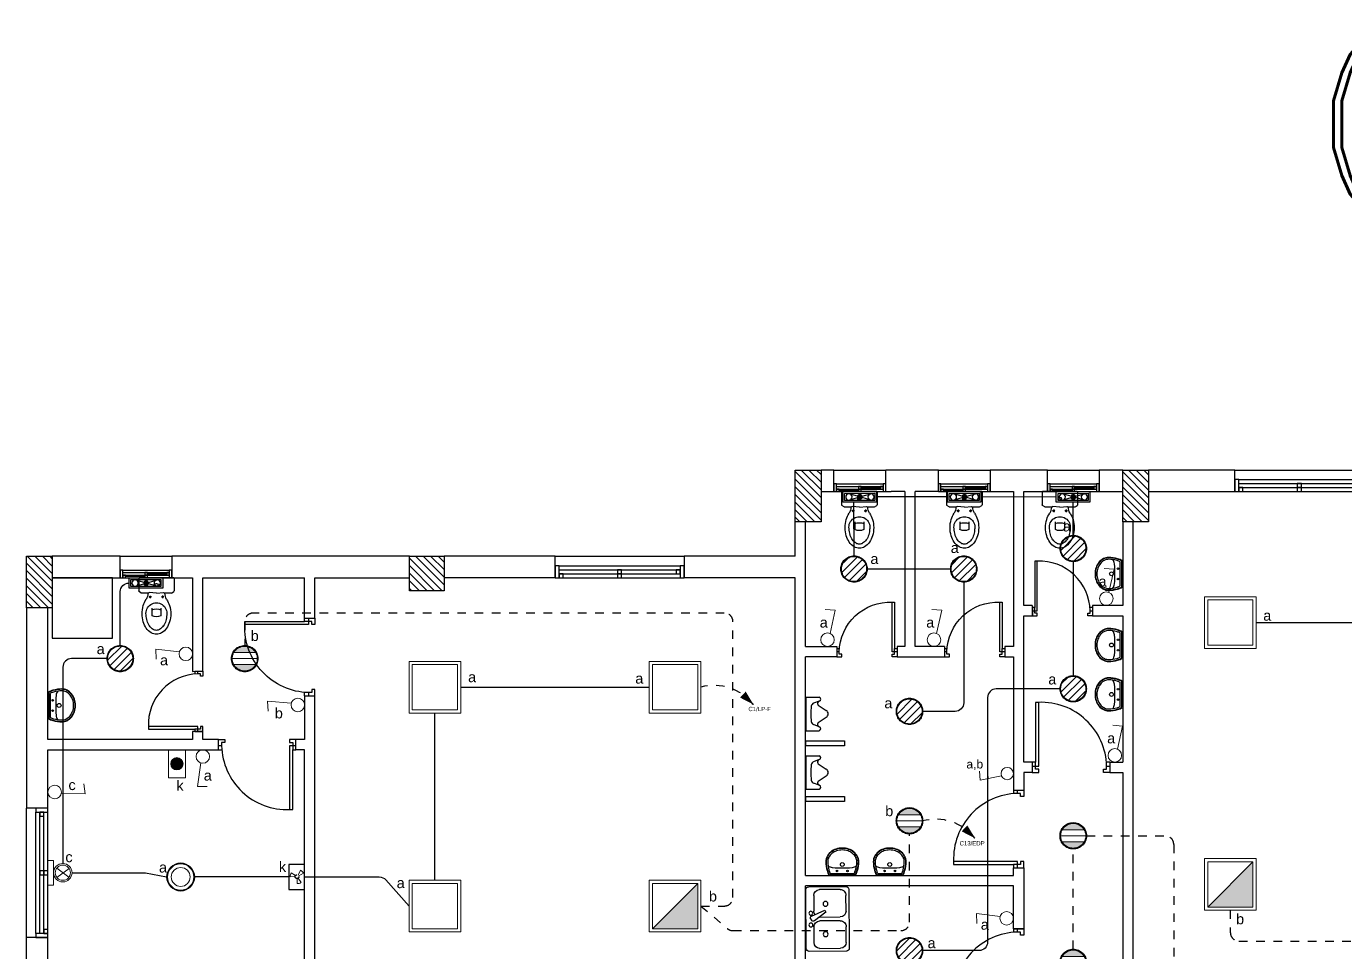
# Model space of a CAD drawing. Header units: metres. Extents: x -15180 to 61, y 475 to 24106.
# Drawn here: x 0.95 to 16.27, y 491.89 to 502.64 of the extents above; entities that cross this region are included whole.
import ezdxf

# ---------------------------------------------------------------- set-up
doc = ezdxf.new("R2010")
doc.units = ezdxf.units.M
doc.header["$MEASUREMENT"] = 0
for name, pattern in [('ACAD_ISO02W100', [15, 12, -3]), ('DASHED', [0.75, 0.5, -0.25]), ('DASHED2', [0.375, 0.25, -0.125]), ('HIDDEN', [0.375, 0.25, -0.125])]:
    doc.linetypes.add(name, pattern=pattern)
doc.layers.get('0').update_dxf_attribs({"color": 8})
for name, color, linetype, lineweight in [('.', 7, 'Continuous', 9), ('E-TEXT-I', 4, 'Continuous', 30), ('lighting linea', 3, 'DASHED2', 0), ('Lighting W', 2, 'Continuous', 30), ('luminairs', 3, 'Continuous', 9), ('switches', 4, 'Continuous', 9)]:
    doc.layers.add(name, color=color, linetype=linetype, lineweight=lineweight)
for name, color, linetype in [('A-1st-TOI$0$A-FLOR-PFIX', 140, 'Continuous'), ('A-1st-TOI$0$PL-DRAIN-EQ', 140, 'Continuous'), ('A-1st-WALL$0$A-DOOR', 151, 'Continuous'), ('A-1st-WALL$0$A-GLAZ', 121, 'Continuous'), ('A-1st-WALL$0$A-WALL', 254, 'Continuous'), ('A-1st-WALL$0$A-WALL-ELEV', 31, 'Continuous'), ('A-COL-FNL$0$A-COLS-CONC', 6, 'Continuous'), ('A-COL-FNL$0$A-HTCH', 80, 'Continuous'), ('A-HTCH', 80, 'Continuous'), ('E-LEADER', 30, 'Continuous'), ('elec AC-EQUIPMENT_(Existing)', 3, 'Continuous'), ('FAN', 100, 'DASHED'), ('Layer1', 24, 'ACAD_ISO02W100')]:
    doc.layers.add(name, color=color, linetype=linetype)
doc.styles.add('ROMANC', font='romanc.shx', dxfattribs={"height": 3})
doc.styles.get("Standard").update_dxf_attribs({"font": 'arial.ttf'})

# ---------------------------------------------------------------- blocks, each defined once
blk = doc.blocks.new('A-1st-TOI$0$105')
at = {"layer": 'A-1st-TOI$0$A-FLOR-PFIX'}
for p, q in [((-1.7, 1526.3), (39.7, 1526.3)), ((37.8, 1523.3), (0.2, 1523.3)), ((7.8, 1514.6), (3.2, 1514.2)), ((19, 1514.6), (7.8, 1514.6)), ((30.2, 1514.6), (19, 1514.6)), ((34.8, 1514.2), (30.2, 1514.6))]:
    blk.add_line(p, q, dxfattribs=at)
at = {"layer": 'A-1st-TOI$0$A-FLOR-PFIX', "color": 8}
blk.add_line((39.3, 1525.7), (-1.3, 1525.7), dxfattribs=at)
at = {"layer": 'A-1st-TOI$0$A-FLOR-PFIX'}
for centre in [(10.9, 1519.6), (27.1, 1519.6)]:
    blk.add_circle(centre, 1.21, dxfattribs=at)
at = {"layer": 'A-1st-TOI$0$A-FLOR-PFIX', "color": 8}
blk.add_circle((19, 1509.5), 3.04, dxfattribs=at)
at = {"layer": 'A-1st-TOI$0$A-FLOR-PFIX'}
for centre, radius, start, end in [((31.1, 1508.5), 37.3, 151.4654, 163.4828), ((31.1, 1508.5), 34.2, 154.4467, 163.4828), ((7, 1508.5), 34.2, 16.5172, 25.5533), ((7, 1508.5), 37.3, 16.5172, 28.5346), ((42.7, 1505), 49.4, 163.4828, 180), ((11, 1505), 17.7, 180, 206.7277), ((42.7, 1505), 46.4, 163.4828, 180), ((11, 1505), 14.7, 180, 206.7277), ((2.8, 1505.4), 8.46, 110.3115, 135.1981), ((5.8, 1497.3), 17.1, 98.7165, 110.3115), ((32.2, 1497.3), 17.1, 69.6885, 81.2835), ((35.2, 1505.4), 8.46, 44.8019, 69.6885), ((-4.7, 1505), 46.4, 0, 16.5172), ((27, 1505), 14.7, 333.2723, 360), ((-4.7, 1505), 49.4, 0, 16.5172), ((27, 1505), 17.7, 333.2723, 0), ((14.9, 1507), 22, 206.7277, 230.5599), ((14.9, 1507), 19, 206.7277, 230.5599), ((17.4, 1510), 26, 230.5599, 251.1848), ((17.4, 1510), 22.9, 230.5599, 251.1848), ((19, 1514.8), 31, 251.1848, 270), ((19, 1514.8), 28, 251.1848, 270), ((19, 1514.8), 28, 270, 288.8152), ((19, 1514.8), 31, 270, 288.8152), ((20.6, 1510), 22.9, 288.8152, 309.4401), ((20.6, 1510), 26, 288.8152, 309.4401), ((23.1, 1507), 19, 309.4401, 333.2723), ((23.1, 1507), 22, 309.4401, 333.2723)]:
    blk.add_arc(centre, radius, start, end, dxfattribs=at)
at = {"layer": 'A-1st-TOI$0$A-FLOR-PFIX', "color": 8}
for centre, radius, start, end in [((31.1, 1508.5), 36.6, 152.0283, 163.4828), ((7, 1508.5), 36.6, 16.5172, 27.9717), ((42.7, 1505), 48.8, 163.4828, 180), ((11, 1505), 17.1, 180, 206.7277), ((-4.7, 1505), 48.8, 0, 16.5172), ((27, 1505), 17.1, 333.2723, 360), ((14.9, 1507), 21.4, 206.7277, 230.5599), ((17.4, 1510), 25.4, 230.5599, 251.1848), ((19, 1514.8), 30.4, 251.1848, 270), ((19, 1514.8), 30.4, 270, 288.8152), ((20.6, 1510), 25.4, 288.8152, 309.4401), ((23.1, 1507), 21.4, 309.4401, 333.2723)]:
    blk.add_arc(centre, radius, start, end, dxfattribs=at)
blk = doc.blocks.new('A-1st-TOI$0$U2')
for p, q in [((0, -455), (0, 455)), ((0, 455), (355, 455)), ((359, 348), (206, 291)), ((330, 233), (546, 91)), ((359, -348), (206, -291)), ((330, -233), (546, -91)), ((0, -455), (355, -455))]:
    blk.add_line(p, q)
for centre, radius, start, end in [((342, 401), 55.6, 288.3137, 76.2231), ((2025, -14), 1896, 173.2642, 179.5895), ((2025, 14), 1896, 180.4105, 186.7358), ((241, 197), 100, 110.4608, 173.2642), ((380, 281), 69.5, 141.7665, 223.5583), ((382, 280), 71.8, 108.3137, 141.7665), ((504, 8), 93.1, 355.1463, 63.1776), ((504, -8), 93.1, 296.8224, 4.8537), ((241, -197), 100, 186.7358, 249.5392), ((380, -281), 69.5, 136.4417, 218.2335), ((382, -280), 71.8, 218.2335, 251.6863), ((342, -401), 55.6, 283.7769, 71.6863)]:
    blk.add_arc(centre, radius, start, end)
blk = doc.blocks.new('A-1st-TOI$0$尿斗-3')
at = {"layer": 'A-1st-TOI$0$A-FLOR-PFIX'}
blk.add_blockref('A-1st-TOI$0$U2', (0, -455), dxfattribs=at)
blk = doc.blocks.new('A-1st-TOI$0$SINK')
at = {"layer": 'A-1st-TOI$0$PL-DRAIN-EQ'}
for p, q in [((1143, 781), (0, 781)), ((-57, 724), (-57, 0)), ((0, 114), (0, 514)), ((114, 629), (419, 629)), ((513, 671), (403, 412)), ((436, 393), (605, 618)), ((568, 691), (594, 676)), ((610, 114), (610, 514)), ((724, 629), (1029, 629)), ((1143, 514), (1143, 114)), ((1200, 0), (1200, 724)), ((403, 412), (436, 393)), ((533, 513), (533, 114)), ((419, 0), (114, 0)), ((1029, 0), (724, 0)), ((0, -57), (1143, -57))]:
    blk.add_line(p, q, dxfattribs=at)
for centre, radius in [((457, 686), 38.1), ((686, 686), 38.1), ((276, 400), 47.6), ((867, 400), 47.6)]:
    blk.add_circle(centre, radius, dxfattribs=at)
for centre, radius, start, end in [((0, 724), 57.2, 90, 180), ((1143, 724), 57.2, 0, 90), ((114, 514), 114, 90, 180), ((419, 514), 114, 56.607, 90), ((549, 658), 38.1, 60, 159.4623), ((575, 643), 38.1, 320.5377, 60), ((724, 514), 114, 90, 180), ((1029, 514), 114, 0, 90), ((0, 0), 57.2, 180, 270), ((114, 114), 114, 180, 270), ((419, 114), 114, 270, 0), ((724, 114), 114, 180, 270), ((1029, 114), 114, 270, 0), ((1143, 0), 57.2, 270, 0)]:
    blk.add_arc(centre, radius, start, end, dxfattribs=at)
blk = doc.blocks.new('A-1st-TOI$0$TOILET')
at = {"layer": 'A-1st-TOI$0$A-FLOR-PFIX'}
for p, q in [((-206, 79), (-206, -69)), ((201, 83), (-201, 83)), ((206, 79), (206, -69)), ((-176, -95), (-202, -77)), ((-93, -97), (-170, -97)), ((-87, -90), (-90, -95)), ((0, -97), (-83, -88)), ((0, -97), (83, -88)), ((86, -90), (88, -95)), ((170, -97), (92, -97)), ((176, -95), (202, -77))]:
    blk.add_line(p, q, dxfattribs=at)
at = {"layer": 'A-1st-TOI$0$A-FLOR-PFIX', "color": 8}
for p, q in [((-57, -139), (-86, -139)), ((-72, -125), (-72, -154)), ((87, -139), (58, -139)), ((72, -124), (72, -154)), ((-53, -269), (-53, -354)), ((53, -269), (53, -354))]:
    blk.add_line(p, q, dxfattribs=at)
at = {"layer": 'A-1st-TOI$0$A-FLOR-PFIX', "extrusion": (0, 0, -1)}
for centre, major_axis, start_param, end_param in [((-201, 79), (3.27, -3.27), 2.356194, 3.926991), ((201, 79), (3.27, 3.27), 5.497787, 7.068583), ((-196, -69), (6.53, 6.53), 2.976444, 3.926991), ((-170, -88), (6.53, 6.53), 2.356194, 2.976444), ((-243, -96), (102, -102), -0.779719, -0.263382), ((-93, -93), (2.61, 2.61), 1.293407, 2.356194), ((-83, -92), (2.61, -2.61), 2.864203, 4.034681), ((83, -92), (2.61, -2.61), 3.819301, 5.127948), ((92, -93), (2.61, -2.61), 0.785398, 1.986355), ((243, -96), (102, 102), 3.404975, 3.921312), ((170, -88), (6.53, -6.53), 0.165149, 0.785398), ((196, -69), (6.53, -6.53), -0.785398, 0.165149), ((173, -335), (240, -240), 2.356194, 2.638034), ((88, -310), (177, 177), 4.208831, 4.530769), ((0, -329), (85.8, 85.8), 3.768292, 7.227283), ((-88, -310), (177, -177), -1.389176, -1.067238), ((-173, -335), (240, -240), -1.067238, -0.785398), ((173, -335), (240, 240), 3.645151, 3.926991), ((88, -360), (177, 177), 3.316917, 3.645151), ((173, -335), (207, -207), 2.074355, 2.310238), ((88, -360), (145, 145), 3.316917, 3.645151), ((-88, -360), (145, -145), -0.503558, -0.175324), ((-173, -335), (207, 207), 0.831354, 1.067238), ((-88, -360), (177, -177), -0.503558, -0.175324), ((-173, -335), (240, 240), 0.785398, 1.067238), ((34, -397), (131, -131), 1.320326, 1.74612), ((34, -397), (98.1, 98.1), 2.891122, 3.316917), ((0, -455), (83.6, -83.6), 0.785398, 1.320326), ((0, -455), (50.9, -50.9), 0.785398, 1.320326), ((0, -455), (50.9, 50.9), 1.821267, 2.356194), ((0, -455), (83.6, 83.6), 1.821267, 2.356194), ((-34, -397), (98.1, -98.1), -0.175324, 0.250471), ((-34, -397), (131, 131), 1.395472, 1.821267)]:
    blk.add_ellipse(centre, major_axis=major_axis, ratio=1, start_param=start_param, end_param=end_param, dxfattribs=at)
at = {"layer": 'A-1st-TOI$0$A-FLOR-PFIX', "color": 8, "extrusion": (0, 0, -1)}
for centre, major_axis, start_param, end_param in [((0, 0), (13.1, -13.1), 0.785398, 3.926991), ((0, 0), (13.1, -13.1), 3.926991, 7.068583), ((-72, -139), (5.72, 5.72), 3.926991, 7.068583), ((-72, -139), (5.72, 5.72), 0.785398, 3.926991), ((72, -139), (5.72, 5.72), 3.926991, 7.068583), ((72, -139), (5.72, 5.72), 0.785398, 3.926991), ((0, -435), (111, 111), 5.153406, 5.842169), ((-49, -354), (2.61, 2.61), 2.846054, 3.926991), ((0, -261), (76.9, -76.9), 0.295539, 1.275258), ((49, -354), (2.61, -2.61), -0.785398, 0.295539)]:
    blk.add_ellipse(centre, major_axis=major_axis, ratio=1, start_param=start_param, end_param=end_param, dxfattribs=at)
blk = doc.blocks.new('A-1st-TOI')
at = {"layer": 'A-1st-TOI$0$A-FLOR-PFIX'}
for points in [[(-164, 13166), (536, 13166), (536, 13866), (-164, 13866), (-164, 13616), (-164, 13616)], [(9036, 11974), (9036, 11914), (8586, 11914), (8586, 11974)], [(9036, 11329), (9036, 11269), (8586, 11269), (8586, 11329)]]:
    blk.add_lwpolyline(points, close=True, dxfattribs=at)
for p in [(9208, 14783), (10427, 14783), (11536, 14783), (1046, 13783)]:
    blk.add_blockref('A-1st-TOI$0$TOILET', p, dxfattribs=at)
for name, p, xscale, yscale, zscale, rotation in [('A-1st-TOI$0$105', (897, 14053), 7.444918917468441, 7.444918917468441, 7.444918917468441, 270), ('A-1st-TOI$0$105', (897, 13227), 7.444918917468441, 7.444918917468441, 7.444918917468441, 270), ('A-1st-TOI$0$105', (11154, 12243), 7.444918917468498, 7.444918917468498, 7.444918917468498, 90), ('A-1st-TOI$0$105', (897, 12654), 7.444918917468441, 7.444918917468441, 7.444918917468441, 270), ('A-1st-TOI$0$105', (9151, 21776), 7.444918917468454, 7.444918917468454, 7.444918917468454, 180.0000000000724), ('A-1st-TOI$0$105', (9702, 21776), 7.444918917468454, 7.444918917468454, 7.444918917468454, 180.0000000000724), ('A-1st-TOI$0$SINK', (9052, 10248), -0.5965163452808522, 0.5965163452808523, 0.5965163452808501, 90.38236112873619)]:
    blk.add_blockref(name, p, dxfattribs=dict(at, xscale=xscale, yscale=yscale, zscale=zscale, rotation=rotation))
at = {"layer": 'A-1st-TOI$0$A-FLOR-PFIX', "xscale": 0.4282604685074212, "yscale": 0.4282604685074212, "zscale": 0.4282604685074212}
for p in [(8589, 12481), (8589, 11801)]:
    blk.add_blockref('A-1st-TOI$0$尿斗-3', p, dxfattribs=at)
blk = doc.blocks.new('A-1st-WALL$0$DOO1')
at = {"layer": 'A-1st-WALL$0$A-DOOR'}
for q in [(-74, -74), (-34, -120)]:
    blk.add_line((-74, -120), q, dxfattribs=at)
blk.add_lwpolyline([(-37, -74), (-74, -74), (-74, 0), (0, 0), (0, -37), (-37, -37), (-37, -74, 0.418149), (752, -814)], format="xyb", dxfattribs=at)
blk.add_lwpolyline([(826, -74), (752, -74), (752, -814), (789, -814), (789, -120), (826, -120), (826, 0), (752, 0), (752, -37), (789, -37), (789, -120)], dxfattribs=at)
blk = doc.blocks.new('A-1st-WALL$0$Win 1000')
for p, q in [((-450, 150), (450, 150)), ((-450, 100), (450, 100)), ((-450, 50), (450, 50)), ((-450, 0), (450, 0)), ((-25, 25), (-400, 25)), ((25, 75), (400, 75))]:
    blk.add_line(p, q)
for points in [[(-500, 0), (-450, 0), (-450, 150), (-500, 150)], [(-450, 0), (-400, 0), (-400, 50), (-450, 50)], [(-25, 50), (25, 50), (25, 100), (-25, 100)], [(-25, 0), (25, 0), (25, 50), (-25, 50)], [(400, 50), (450, 50), (450, 100), (400, 100)], [(450, 0), (500, 0), (500, 150), (450, 150)]]:
    blk.add_lwpolyline(points, close=True)
blk = doc.blocks.new('A-1st-WALL$0$Win 1600')
for p, q in [((-750, 150), (750, 150)), ((-750, 100), (750, 100)), ((-750, 50), (750, 50)), ((-750, 0), (750, 0))]:
    blk.add_line(p, q)
for points in [[(-800, 0), (-750, 0), (-750, 150), (-800, 150)], [(-750, 0), (-700, 0), (-700, 50), (-750, 50)], [(-25, 50), (25, 50), (25, 100), (-25, 100)], [(-25, 0), (25, 0), (25, 50), (-25, 50)], [(700, 50), (750, 50), (750, 100), (700, 100)], [(750, 0), (800, 0), (800, 150), (750, 150)]]:
    blk.add_lwpolyline(points, close=True)
blk = doc.blocks.new('A-1st-WALL')
blk.add_line((2766, 12496), (2886, 12496))
at = {"layer": 'A-1st-WALL$0$A-WALL'}
for p, q in [((8913, 15116), (8763, 15116)), ((8913, 14866), (8913, 15116)), ((9514, 14866), (9514, 15116)), ((10125, 15116), (9514, 15116)), ((10125, 14866), (10125, 15116)), ((11392, 15116), (10725, 15116)), ((10727, 15116), (10727, 14866)), ((11392, 14866), (11392, 15116)), ((12266, 15116), (11992, 15116)), ((11992, 15116), (11992, 14866)), ((13566, 15116), (12566, 15116)), ((13566, 14866), (13566, 15116)), ((8763, 14866), (8913, 14866)), ((9386, 14866), (9576, 14866)), ((9736, 14866), (9576, 14866)), ((9736, 14866), (9736, 13070)), ((9856, 13070), (9856, 14866)), ((10125, 14866), (9856, 14866)), ((10492, 14866), (10686, 14866)), ((10727, 14866), (10996, 14866)), ((10996, 14866), (10996, 13070)), ((11116, 13546), (11116, 14866)), ((11116, 14866), (11392, 14866)), ((11836, 14866), (12266, 14866)), ((12566, 14866), (13566, 14866)), ((8463, 14116), (8463, 14516)), ((8583, 13070), (8583, 14516)), ((12266, 14516), (12266, 13546)), ((12386, 9066), (12386, 14516)), ((626, 14116), (-164, 14116)), ((626, 13866), (626, 14116)), ((1226, 14116), (1226, 13866)), ((3986, 14116), (1226, 14116)), ((5674, 14116), (4386, 14116)), ((5674, 13866), (5674, 14116)), ((7174, 14116), (7174, 13866)), ((8463, 14116), (7174, 14116)), ((-164, 13866), (626, 13866)), ((1226, 13866), (1466, 13866)), ((1466, 13866), (1466, 12780)), ((1586, 12781), (1586, 13866)), ((1586, 13866), (2766, 13866)), ((2766, 13396), (2766, 13866)), ((2886, 13396), (2886, 13866)), ((2886, 13866), (3986, 13866)), ((5674, 13866), (4386, 13866)), ((8463, 13866), (7174, 13866)), ((8463, 9066), (8463, 13866)), ((-464, 13516), (-464, 11191)), ((-214, 11990), (-214, 13516)), ((11216, 13546), (11116, 13546)), ((11216, 13546), (11216, 13426)), ((12266, 13546), (11916, 13546)), ((11916, 13546), (11916, 13426)), ((2766, 13396), (2886, 13396)), ((11116, 11726), (11116, 13426)), ((11116, 13426), (11216, 13426)), ((11916, 13426), (12266, 13426)), ((12266, 13426), (12266, 11726)), ((8583, 13070), (8946, 13070)), ((8946, 13070), (8946, 12950)), ((9646, 13070), (9646, 12950)), ((9736, 13070), (9646, 13070)), ((10196, 13070), (9856, 13070)), ((10196, 13070), (10196, 12950)), ((10896, 13070), (10896, 12950)), ((10996, 13070), (10896, 13070)), ((8946, 12950), (8583, 12950)), ((8583, 10410), (8583, 12950)), ((9646, 12950), (10196, 12950)), ((10896, 12950), (10996, 12950)), ((10996, 12950), (10996, 11400)), ((1466, 12780), (1586, 12781)), ((2766, 12496), (2766, 11990)), ((2886, 8916), (2886, 12496)), ((1466, 11990), (-214, 11990)), ((1586, 12080), (1466, 12080)), ((1466, 12080), (1466, 11990)), ((1586, 11990), (1586, 12080)), ((1766, 11990), (1586, 11990)), ((1766, 11870), (1766, 11990)), ((2666, 11870), (2666, 11990)), ((2766, 11990), (2666, 11990)), ((-214, 11191), (-214, 11870)), ((-214, 11870), (1766, 11870)), ((2766, 11870), (2666, 11870)), ((2766, 8916), (2766, 11870)), ((11216, 11726), (11116, 11726)), ((11216, 11726), (11216, 11606)), ((12116, 11726), (12116, 11606)), ((12116, 11726), (12266, 11726)), ((11216, 11606), (11116, 11606)), ((11116, 11606), (11116, 11400)), ((12116, 11606), (12266, 11606)), ((12266, 11606), (12266, 9066)), ((10996, 11400), (11116, 11400)), ((-214, 11191), (-464, 11191)), ((10996, 10410), (10996, 10500)), ((10996, 10500), (11116, 10500)), ((11116, 10500), (11116, 9790)), ((8583, 10410), (10996, 10410)), ((10996, 10290), (8583, 10290)), ((8583, 9066), (8583, 10290)), ((10996, 9790), (10996, 10290)), ((-214, 9691), (-464, 9691)), ((-464, 9266), (-464, 9691)), ((-214, 9266), (-214, 9691)), ((11116, 9790), (10996, 9790))]:
    blk.add_line(p, q, dxfattribs=at)
at = {"layer": 'A-1st-WALL$0$A-WALL-ELEV'}
for p, q in [((8913, 15116), (9514, 15116)), ((10125, 15116), (10725, 15116)), ((11392, 15116), (11992, 15116)), ((13566, 15116), (15066, 15116)), ((626, 14116), (1226, 14116)), ((5674, 14116), (7174, 14116)), ((-464, 9691), (-464, 11191))]:
    blk.add_line(p, q, dxfattribs=at)
at = {"layer": 'A-1st-WALL$0$A-DOOR'}
for p, xscale, yscale, zscale, rotation in [((11859, 13426), 0.7780309869113328, 0.7780309869113328, 0.7780309869113328, 179.9999999921326), ((9003, 12950), -0.7780309869113328, 0.7780309869113328, 0.7780309869113328, 180), ((10253, 12950), -0.7780309869113328, 0.7780309869113328, 0.7780309869113328, 180), ((1586, 12723), 0.778030986911333, 0.778030986911333, 0.778030986911333, 270.0000000160916)]:
    blk.add_blockref('A-1st-WALL$0$DOO1', p, dxfattribs=dict(at, xscale=xscale, yscale=yscale, zscale=zscale, rotation=rotation))
at = {"layer": 'A-1st-WALL$0$A-DOOR', "xscale": -1, "rotation": 270.000000007871}
blk.add_blockref('A-1st-WALL$0$DOO1', (2886, 12570), dxfattribs=at)
at = {"layer": 'A-1st-WALL$0$A-DOOR'}
for p, rotation in [((12042, 11606), 179.9999999921326), ((11116, 11326), 269.9999999893485), ((11116, 9716), 269.9999999893485)]:
    blk.add_blockref('A-1st-WALL$0$DOO1', p, dxfattribs=dict(at, rotation=rotation))
blk.add_blockref('A-1st-WALL$0$DOO1', (1840, 11990), dxfattribs=at)
at = {"layer": 'A-1st-WALL$0$A-GLAZ'}
for name, p, xscale, yscale, zscale in [('A-1st-WALL$0$Win 1000', (9213, 14866), 0.601574711880768, 0.601574711880768, 0.601574711880768), ('A-1st-WALL$0$Win 1000', (10426, 14866), 0.601574711880768, 0.601574711880768, 0.601574711880768), ('A-1st-WALL$0$Win 1000', (11692, 14866), 0.5999999999097964, 0.5999999999097964, 0.5999999999097964), ('A-1st-WALL$0$Win 1600', (14316, 14866), 0.9374999999999997, 0.9374999999999997, 0.9374999999999997), ('A-1st-WALL$0$Win 1000', (926, 13866), 0.5999999999097964, 0.5999999999097964, 0.5999999999097964), ('A-1st-WALL$0$Win 1600', (6424, 13866), 0.9374999999999997, 0.9374999999999997, 0.9374999999999997)]:
    blk.add_blockref(name, p, dxfattribs=dict(at, xscale=xscale, yscale=yscale, zscale=zscale))
at = {"layer": 'A-1st-WALL$0$A-GLAZ', "xscale": 0.9375000000000057, "yscale": 0.9375000000000057, "zscale": 0.9375000000000057, "rotation": 90}
blk.add_blockref('A-1st-WALL$0$Win 1600', (-214, 10441), dxfattribs=at)
blk = doc.blocks.new('A-COL-FNL')
at = {"layer": 'A-COL-FNL$0$A-HTCH'}
h = blk.add_hatch(dxfattribs=at)
h.set_pattern_fill('ANSI31', color=256, scale=500, angle=90)
h.paths.add_polyline_path([(8463, 15116), (8763, 15116), (8763, 14516), (8463, 14516)])
h = blk.add_hatch(dxfattribs=at)
h.set_pattern_fill('ANSI31', color=256, scale=500, angle=90)
h.paths.add_polyline_path([(12266, 15116), (12566, 15116), (12566, 14516), (12266, 14516)])
h = blk.add_hatch(dxfattribs=at)
h.set_pattern_fill('ANSI31', color=256, scale=500, angle=90)
h.paths.add_polyline_path([(-464, 14116), (-164, 14116), (-164, 13516), (-464, 13516)])
h = blk.add_hatch(dxfattribs=at)
h.set_pattern_fill('ANSI31', color=256, scale=500, angle=90)
h.paths.add_polyline_path([(3986, 14116), (4386, 14116), (4386, 13716), (3986, 13716)])
at = {"layer": 'A-COL-FNL$0$A-COLS-CONC'}
for points in [[(8463, 15116), (8763, 15116), (8763, 14516), (8463, 14516)], [(12266, 15116), (12566, 15116), (12566, 14516), (12266, 14516)], [(-464, 14116), (-164, 14116), (-164, 13516), (-464, 13516)], [(3986, 14116), (4386, 14116), (4386, 13716), (3986, 13716)]]:
    blk.add_lwpolyline(points, close=True, dxfattribs=at)
blk = doc.blocks.new('fdr')
at = {"layer": 'luminairs'}
for p, q in [((-234.38, 29.094), (-234.3, 28.987)), ((-234.298, 29.093), (-234.377, 28.985))]:
    blk.add_line(p, q, dxfattribs=at)
blk.add_lwpolyline([(-234.231, 29.172), (-234.449, 29.172), (-234.449, 29.122), (-234.231, 29.122)], close=True, dxfattribs=at)
at = {"layer": 'luminairs', "color": 2, "linetype": 'Continuous', "lineweight": 20}
for radius in [0.0813, 0.0669]:
    blk.add_circle((-234.34, 29.041), radius, dxfattribs=at)
blk = doc.blocks.new('ghj')
at = {"layer": 'luminairs', "color": 4}
for radius in [0.258, 0.254, 0.251, 0.247, 0.242, 0.173]:
    blk.add_circle((-585.379, 173.54), radius, dxfattribs=at)
blk = doc.blocks.new('6w')
at = {"layer": 'A-HTCH', "ltscale": 0.5}
h = blk.add_hatch(dxfattribs=at)
h.set_pattern_fill('ANSI31', color=4, scale=0.2)
h.set_pattern_definition([(45, (26.984813, -391.67108), (-0.0176776695, 0.0176776695), [])])
h.paths.add_polyline_path([(0.0553, 0, 1), (-0.0553, 0, 1)])
at = {"layer": 'Layer1', "color": 6}
for radius in [0.059, 0.0582, 0.0573, 0.0565]:
    blk.add_circle((0, 0), radius, dxfattribs=at)
blk = doc.blocks.new('60 x60')
at = {"layer": 'luminairs', "color": 3}
for points in [[(-0.6, -0.6), (0, -0.6), (0, 0), (-0.6, 0)], [(-0.563, -0.563), (-0.037, -0.563), (-0.037, -0.037), (-0.563, -0.037)]]:
    blk.add_lwpolyline(points, close=True, dxfattribs=at)
blk = doc.blocks.new('F2E')
at = {"layer": '.', "linetype": 'Continuous', "lineweight": 0, "ltscale": 0.4}
h = blk.add_hatch(color=3, dxfattribs=at)
h.dxf.hatch_style = 1
h.paths.add_polyline_path([(0.263, 0.263), (-0.263, -0.263), (0.263, -0.263)])
at = {"layer": 'luminairs', "linetype": 'Continuous', "lineweight": 0, "ltscale": 0.4}
blk.add_line((-0.263, -0.263), (0.263, 0.263), dxfattribs=at)
at = {"layer": 'luminairs', "color": 3}
for points in [[(0.3, 0.3), (-0.3, 0.3), (-0.3, -0.3), (0.3, -0.3)], [(0.263, 0.263), (-0.263, 0.263), (-0.263, -0.263), (0.263, -0.263)]]:
    blk.add_lwpolyline(points, close=True, dxfattribs=at)
blk = doc.blocks.new('F4E')
at = {"layer": '.', "linetype": 'Continuous', "lineweight": 0, "ltscale": 0.4}
h = blk.add_hatch(color=4, dxfattribs=at)
h.dxf.hatch_style = 1
h.paths.add_polyline_path([(-0.128, -0.07, 0.59348), (0.128, -0.07)])
h.paths.add_polyline_path([(-0.128, 0.07), (0.128, 0.07, 0.59348)])
at = {"layer": 'Layer1', "color": 6}
for radius in [0.153, 0.151, 0.148, 0.146]:
    blk.add_circle((0, 0), radius, dxfattribs=at)
at = {"layer": 'luminairs', "color": 4, "linetype": 'Continuous', "lineweight": 0, "ltscale": 0.4}
for points in [[(-0.146, 0), (0.146, 0)], [(-0.128, 0.07), (0.128, 0.07)], [(-0.128, -0.07), (0.128, -0.07)]]:
    blk.add_lwpolyline(points, dxfattribs=at)
blk = doc.blocks.new('s sw')
at = {"layer": 'switches', "color": 4, "linetype": 'Continuous', "ltscale": 0.02}
for p, q in [((0.042, 0.137), (0.152, 0.374)), ((0.152, 0.374), (0.047, 0.406))]:
    blk.add_line(p, q, dxfattribs=at)
blk.add_circle((0, 0.075), 0.0748, dxfattribs=at)
blk = doc.blocks.new('A$C48E663F1')
at = {"layer": 'switches', "color": 4, "linetype": 'Continuous', "ltscale": 0.02}
for p, q in [((0.125, 0.247), (0.039, 0.273)), ((0.092, 0.175), (0.006, 0.202)), ((0.035, 0.051), (0.125, 0.247))]:
    blk.add_line(p, q, dxfattribs=at)
blk.add_circle((0, 0), 0.0616, dxfattribs=at)
blk = doc.blocks.new('*X14')
at = {"color": 0}
for p, q in [((15.928, -9.36), (15.961, -9.326)), ((15.961, -9.393), (15.928, -9.361)), ((15.929, -9.368), (15.969, -9.327)), ((15.929, -9.35), (15.951, -9.328)), ((15.969, -9.393), (15.929, -9.353)), ((15.95, -9.391), (15.93, -9.371)), ((15.931, -9.374), (15.976, -9.33)), ((15.975, -9.39), (15.931, -9.346)), ((15.934, -9.38), (15.981, -9.333)), ((15.981, -9.387), (15.934, -9.34)), ((15.986, -9.383), (15.938, -9.336)), ((15.939, -9.385), (15.986, -9.337)), ((15.989, -9.378), (15.943, -9.332)), ((15.944, -9.388), (15.99, -9.342)), ((15.992, -9.372), (15.949, -9.329)), ((15.95, -9.391), (15.993, -9.348)), ((15.994, -9.365), (15.956, -9.327)), ((15.957, -9.393), (15.994, -9.355)), ((15.995, -9.357), (15.965, -9.327)), ((15.965, -9.393), (15.994, -9.364)), ((15.991, -9.344), (15.977, -9.331)), ((15.979, -9.388), (15.989, -9.378))]:
    blk.add_line(p, q, dxfattribs=at)
blk = doc.blocks.new('A$C59890BCA_(Existing)')
at = {"layer": 'elec AC-EQUIPMENT_(Existing)'}
for p, q in [((0.301, 0.341), (0.089, 0.341)), ((0.089, 0.341), (0.089, -0.337)), ((0.266, 0.306), (0.124, 0.306)), ((0.124, 0.306), (0.124, -0.301)), ((0.266, -0.301), (0.266, 0.306)), ((0.301, -0.337), (0.301, 0.341)), ((0.131, 0.23), (0.181, 0.053)), ((0.207, 0.053), (0.258, 0.23)), ((0.131, -0.215), (0.181, -0.038)), ((0.207, -0.038), (0.258, -0.215)), ((0.089, -0.337), (0.301, -0.337)), ((0.124, -0.301), (0.266, -0.301))]:
    blk.add_line(p, q, dxfattribs=at)
blk.add_lwpolyline([(0.556, 0.007, 0, 0.0677, 0), (0.421, 0.007, 0, 0, 0), (0.06, 0.007, 0, 0, 0), (0.026, -0.075, 0, 0, 0), (0.026, 0.101, 0, 0, 0), (-0.008, 0.007, 0, 0, 0), (-0.198, 0.007, 0, 0, 0)], format="xyseb", dxfattribs=at)
for centre, radius in [((0.194, 0.23), 0.0637), ((0.194, 0.007), 0.0472), ((0.194, -0.215), 0.0637)]:
    blk.add_circle(centre, radius, dxfattribs=at)
at = {"layer": 'elec AC-EQUIPMENT_(Existing)', "xscale": -1.409865667889067, "yscale": 1.409865667889067, "zscale": 1.409865667889067, "rotation": 90}
blk.add_blockref('*X14', (-13.002, 22.51), dxfattribs=at)
blk = doc.blocks.new('A$C6E751D52')
at = {"layer": 'elec AC-EQUIPMENT_(Existing)', "ltscale": 0.002, "xscale": -0.5752911526835623, "yscale": 0.5752911526835623, "zscale": 0.5752911526835623, "rotation": 270.1146881545241}
blk.add_blockref('A$C59890BCA_(Existing)', (0.751, -0.423), dxfattribs=at)
blk = doc.blocks.new('*U133')
blk.add_line((233, 512), (309, 560))
blk.add_lwpolyline([(309, 560, 0, 96, 0), (175, 462, 96, 96, 0)], format="xyseb")
at = {"linetype": 'HIDDEN', "ltscale": 0.2}
blk.add_arc((581, 44), 583, 117.8068, 184.3237, dxfattribs=at)
blk = doc.blocks.new('Wall Fan')
at = {"layer": 'E-TEXT-I', "color": 4, "linetype": 'Continuous', "lineweight": 30, "ltscale": 0.4}
blk.add_lwpolyline([(0, 0.144), (-0.182, 0.144), (-0.182, -0.144), (0, -0.144)], close=True, dxfattribs=at)
at = {"layer": 'E-TEXT-I', "color": 4, "linetype": 'DASHED2', "lineweight": 30, "ltscale": 0.4}
blk.add_circle((-0.087, 0.004), 0.0218, dxfattribs=at)
at = {"layer": 'FAN', "color": 2, "linetype": 'Continuous', "lineweight": 0}
for p, q in [((-0.109, 0.004), (-0.167, 0.002)), ((-0.105, 0.017), (-0.155, 0.048)), ((-0.076, 0.023), (-0.047, 0.078)), ((-0.068, 0.015), (-0.013, 0.045)), ((-0.027, 0.064), (-0.027, 0.064)), ((-0.086, -0.017), (-0.087, -0.077)), ((-0.073, -0.013), (-0.041, -0.064))]:
    blk.add_line(p, q, dxfattribs=at)
for start, end in [(148.6757, 182.2125), (28.6757, 62.2125), (268.6757, 302.2125)]:
    blk.add_arc((-0.085, 0.005), 0.0821, start, end, dxfattribs=at)
blk = doc.blocks.new('SPEED SW')
at = {"layer": '.', "linetype": 'Continuous', "ltscale": 0.4}
h = blk.add_hatch(color=2, dxfattribs=at)
h.dxf.hatch_style = 1
h.paths.add_polyline_path([(-0.05, 0.113, 1), (0.05, 0.113, 1)])
at = {"layer": 'lighting linea', "color": 4, "linetype": 'Continuous', "ltscale": 0.4}
blk.add_lwpolyline([(0.068, 0.225), (-0.068, 0.225), (-0.068, 0), (0.068, 0)], close=True, dxfattribs=at)
blk.add_circle((0, 0.113), 0.05, dxfattribs=at)

msp = doc.modelspace()

# ---------------------------------------------------------------- linework, layer by layer
at = {"layer": 'Lighting W', "linetype": 'Continuous', "lineweight": 30, "ltscale": 0.4}
for points in [[(10.559, 496.496), (10.558, 497.119)], [(11.642, 497.18), (10.819, 497.18)], [(12.907, 497.18), (12.032, 497.178)], [(13.105, 496.734), (13.105, 497.119)], [(11.68, 496.343), (10.712, 496.343)], [(13.105, 496.429), (13.104, 495.104)], [(15.228, 495.721), (16.885, 495.721)], [(5.993, 494.971), (8.182, 494.971)], [(5.693, 492.731), (5.693, 494.671)], [(3.998, 492.768), (2.904, 492.768)]]:
    msp.add_lwpolyline(points, dxfattribs=at)
for points in [[(2.039, 495.456), (2.039, 496.08, -0.414214), (2.139, 496.18), (2.142, 496.18)], [(11.833, 496.191), (11.833, 494.79, -0.414214), (11.733, 494.69), (11.355, 494.69)], [(1.887, 495.303), (1.473, 495.303, 0.414214), (1.373, 495.203), (1.373, 492.924)], [(12.952, 494.952), (12.21, 494.952, 0.414214), (12.11, 494.852), (12.11, 492.013, -0.414214), (12.01, 491.913), (11.355, 491.913)], [(1.48, 492.817), (2.314, 492.817, -0.047192), (2.333, 492.815), (2.577, 492.768)], [(4.179, 492.768), (5.047, 492.768, -0.213128), (5.121, 492.735), (5.393, 492.431)]]:
    msp.add_lwpolyline(points, format="xyb", dxfattribs=at)
at = {"layer": 'Lighting W', "color": 1, "linetype": 'DASHED2', "lineweight": 30, "ltscale": 0.4}
for points in [[(8.782, 492.431), (9.053, 492.431, 0.414214), (9.153, 492.531), (9.153, 495.732, 0.414214), (9.053, 495.832), (3.584, 495.832, 0.414214), (3.484, 495.732), (3.484, 495.456)], [(8.782, 492.431), (9.088, 492.169, 0.17865), (9.153, 492.145), (11.103, 492.145, 0.414214), (11.203, 492.245), (11.203, 493.268)], [(13.257, 493.246), (14.171, 493.246, -0.414214), (14.271, 493.146), (14.271, 490.201, 0.414214), (14.371, 490.101), (16.039, 490.101)], [(14.928, 492.381), (14.928, 492.124, 0.414214), (15.028, 492.024), (23.856, 492.024, 0.414214), (23.956, 492.124), (23.956, 492.381)]]:
    msp.add_lwpolyline(points, format="xyb", dxfattribs=at)
msp.add_lwpolyline([(13.104, 491.929), (13.104, 493.094)], dxfattribs=at)

# ---------------------------------------------------------------- block references
at = {"xscale": 0.001, "yscale": 0.001, "zscale": 0.001}
for name in ['A-1st-WALL', 'A-1st-TOI']:
    msp.add_blockref(name, (1.413, 482.375), dxfattribs=at)
at = {"layer": 'E-LEADER', "xscale": 0.001, "yscale": 0.001, "zscale": 0.001, "rotation": 280.7536708271365}
for p in [(8.782, 494.971), (11.355, 493.418)]:
    msp.add_blockref('*U133', p, dxfattribs=at)
at = {"layer": 'E-TEXT-I', "linetype": 'DASHED2', "lineweight": 30, "ltscale": 0.4}
for p in [(9.872, 497.491), (11.086, 497.491), (12.35, 497.491), (1.585, 496.491)]:
    msp.add_blockref('A$C6E751D52', p, dxfattribs=at)
at = {"layer": 'FAN', "color": 3, "linetype": 'DASHED2', "lineweight": 30}
msp.add_blockref('Wall Fan', (4.179, 492.768), dxfattribs=at)
at = {"layer": 'lighting linea', "color": 2, "linetype": 'DASHED', "ltscale": 0.4, "xscale": 0.001, "yscale": 0.001, "zscale": 0.001}
msp.add_blockref('A-COL-FNL', (1.413, 482.375), dxfattribs=at)
at = {"layer": 'lighting linea', "color": 6, "linetype": 'Continuous', "xscale": 1.441647957748151, "yscale": 1.441647957748151, "zscale": 1.441647957748151, "rotation": 180}
msp.add_blockref('SPEED SW', (2.697, 494.245), dxfattribs=at)
at = {"layer": 'luminairs', "color": 3, "linetype": 'Continuous', "xscale": 2.588312026296157, "yscale": 2.588312026296157, "zscale": 2.588312026296157}
for p in [(13.105, 496.581), (10.559, 496.343), (11.833, 496.343), (2.039, 495.303), (13.104, 494.952), (11.203, 494.69), (11.203, 491.913)]:
    msp.add_blockref('6w', p, dxfattribs=at)
at = {"layer": 'luminairs', "color": 2, "rotation": 180.000000063539}
for p in [(14.628, 495.421), (5.393, 494.671), (8.182, 494.671), (5.393, 492.131)]:
    msp.add_blockref('60 x60', p, dxfattribs=at)
at = {"layer": 'luminairs', "linetype": 'Continuous', "lineweight": 0}
for name, p in [('F4E', (3.484, 495.303)), ('F4E', (11.203, 493.42)), ('F4E', (13.104, 493.246)), ('F2E', (14.928, 492.681)), ('F2E', (8.482, 492.431)), ('F4E', (13.104, 491.776))]:
    msp.add_blockref(name, p, dxfattribs=at)
at = {"layer": 'luminairs', "xscale": -1.315405834040897, "yscale": 1.315405834040897, "zscale": 1.315405834040897, "rotation": 89.99999999999865}
msp.add_blockref('fdr', (39.573, 184.565), dxfattribs=at)
at = {"layer": 'luminairs', "xscale": -0.6322514717941125, "yscale": 0.6322514717941125, "zscale": 0.6322514717941125}
msp.add_blockref('ghj', (-367.366, 383.047), dxfattribs=at)
at = {"layer": 'switches', "xscale": 1.051956995016581, "yscale": 1.051956995016581, "zscale": 1.051956995016581}
for p, rotation in [((13.504, 495.922), 12.11957058536885), ((10.267, 495.445), 12.11957058536885), ((11.503, 495.445), 12.11957058536885), ((2.876, 495.382), 107.9139526682303), ((4.175, 494.792), 110.0161808432445), ((13.604, 494.102), 12.11957058536885), ((2.975, 494.242), 196.619305115876), ((1.206, 493.722), 293.7554891720839), ((12.406, 492.313), 107.9139526682303)]:
    msp.add_blockref('s sw', p, dxfattribs=dict(at, rotation=rotation))
at = {"layer": 'switches', "color": 0, "lineweight": -3, "extrusion": (0, 0, -1), "xscale": 1.166447618007069, "yscale": 1.166447618007069, "zscale": -1.166447618007069, "rotation": 283.1130649068348}
msp.add_blockref('A$C48E663F1', (-12.338, 493.968), dxfattribs=at)

# ---------------------------------------------------------------- texts
at = {"layer": 'E-TEXT-I', "color": 3, "lineweight": 0, "style": 'ROMANC'}
msp.add_text('GROUND FLOOR', height=2.27128, dxfattribs=at).set_placement((15.832, 500.37))
at = {"layer": 'E-TEXT-I', "color": 3, "linetype": 'DASHED', "lineweight": 0, "ltscale": 0.4}
for s, p in [('C1/LP-F', (9.333, 494.693)), ('C13/EDP', (11.785, 493.134))]:
    msp.add_text(s, height=0.0499, dxfattribs=at).set_placement(p)
at = {"layer": 'E-TEXT-I', "linetype": 'DASHED2', "lineweight": 30, "ltscale": 0.4, "char_height": 0.12, "attachment_point": 1}
for s, insert in [('a', (12.984, 496.899)), ('a', (11.682, 496.649)), ('a', (10.749, 496.521)), ('a', (13.398, 496.259)), ('a', (15.31, 495.863)), ('a', (10.161, 495.783)), ('a', (11.397, 495.783)), ('b', (3.554, 495.627)), ('a', (1.765, 495.475)), ('a', (2.501, 495.345)), ('a', (6.078, 495.149)), ('a', (8.019, 495.133)), ('a', (12.814, 495.123)), ('a', (10.911, 494.846)), ('b', (3.834, 494.729)), ('a', (13.498, 494.439)), ('c', (1.438, 493.897)), ('k', (2.691, 493.889)), ('a', (3.009, 494.007)), ('b', (10.921, 493.594)), ('c', (1.402, 493.06)), ('a', (2.489, 492.94)), ('k', (3.881, 492.947)), ('a', (5.249, 492.759)), ('b', (8.874, 492.604)), ('b', (14.995, 492.34)), ('a', (12.031, 492.276)), ('a', (11.413, 492.062))]:
    msp.add_mtext_dynamic_manual_height_columns(s, width=0.59746, gutter_width=1, heights=[0], dxfattribs=dict(at, insert=insert))
at = {"layer": 'E-TEXT-I', "color": 1, "linetype": 'DASHED2', "lineweight": 30, "ltscale": 0.4, "insert": (11.864, 494.128), "char_height": 0.1, "attachment_point": 1}
msp.add_mtext_dynamic_manual_height_columns('{\\C256;a,b}', width=0.40482, gutter_width=1, heights=[0], dxfattribs=at)

doc.saveas('drawing.dxf')
